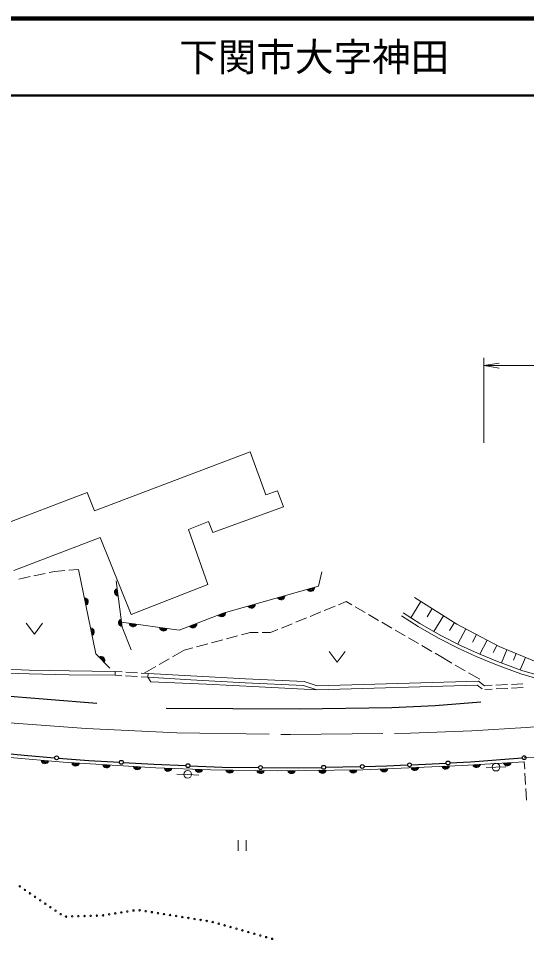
# Model space of a CAD drawing. Units: millimetres, scale not verified. Extents: x 40000 to 680000, y 20000 to 380000.
# Drawn here: x 384181 to 450046, y 260624 to 380000 of the extents above; entities that cross this region are included whole.
import ezdxf
from ezdxf.enums import TextEntityAlignment as Align

# ---------------------------------------------------------------- set-up
doc = ezdxf.new("R2010")
doc.units = ezdxf.units.MM
doc.header["$LTSCALE"] = 1000
doc.linetypes.add('CHAIN', pattern=[18.5, 12, -1.5, 3.5, -1.5])
for name, color, linetype, lineweight in [('M-BMK', 2, 'CHAIN', 13), ('M-STR-HTXT', 7, 'Continuous', 13), ('M-STR-STRC', 7, 'Continuous', 25), ('M-TTL', 2, 'Continuous', 140), ('M-TTL-LINE', 7, 'Continuous', 50), ('M-WORK', 1, 'Continuous', 13)]:
    doc.layers.add(name, color=color, linetype=linetype, lineweight=lineweight)
doc.layers.add('M-TTL-TXT', color=7, linetype='Continuous')
doc.styles.add('ＭＳ ゴシック', font='')
doc.styles.get('ＭＳ ゴシック').set_extended_font_data('MS Gothic')

# ---------------------------------------------------------------- blocks, each defined once
blk = doc.blocks.new('open_arrow')
at = {"color": 0, "linetype": 'Continuous', "lineweight": -2}
blk.add_lwpolyline([(7.5, 1.25), (0, 0), (7.5, -1.25)], dxfattribs=at)

msp = doc.modelspace()

# ---------------------------------------------------------------- linework, layer by layer
at = {"layer": 'M-BMK'}
for p, q in [((383011, 288693), (392974, 287974)), ((392974, 287974), (404696, 287414)), ((442970, 287676), (449977, 288129)), ((449977, 288129), (458635, 288768)), ((404696, 287414), (419429, 287201)), ((419429, 287201), (435000, 287374)), ((435000, 287374), (442970, 287676))]:
    msp.add_line(p, q, dxfattribs=at)
at = {"layer": 'M-STR-HTXT'}
for p, q in [((444500, 325000), (444500, 336000)), ((444500, 335000), (494421, 335000))]:
    msp.add_line(p, q, dxfattribs=at)
at = {"layer": 'M-STR-STRC'}
for p, q in [((381437, 292279), (394344, 291280)), ((438212, 290951), (444126, 291430)), ((403346, 290611), (420609, 290531)), ((420609, 290531), (432597, 290711)), ((432597, 290711), (438212, 290951)), ((381830, 284813), (384932, 284503)), ((384932, 284503), (388879, 284190)), ((389377, 284151), (393324, 283837)), ((442769, 283660), (449487, 284173)), ((393324, 283837), (397270, 283612)), ((397770, 283583), (401716, 283358)), ((401716, 283358), (405902, 283169)), ((406401, 283147), (410587, 282958)), ((410587, 282958), (415315, 282916)), ((420542, 282869), (423498, 282936)), ((423998, 282947), (428497, 283049)), ((428997, 283060), (431953, 283127)), ((431953, 283127), (434614, 283258)), ((435114, 283283), (439608, 283504)), ((440108, 283529), (442769, 283660)), ((415815, 282912), (420542, 282869))]:
    msp.add_line(p, q, dxfattribs=at)
for centre in [(389128, 284170), (449736, 284192), (397520, 283598), (406152, 283158), (415565, 282914), (423748, 282942), (428747, 283055), (434864, 283270), (439858, 283516)]:
    msp.add_circle(centre, 250, dxfattribs=at)
at = {"layer": 'M-TTL'}
msp.add_line((680000, 380000), (40000, 380000), dxfattribs=at)
at = {"layer": 'M-TTL-LINE'}
msp.add_line((40000, 370000), (680000, 370000), dxfattribs=at)
at = {"layer": 'M-WORK'}
for p, q in [((394039, 316179), (414206, 323852)), ((414206, 323852), (416249, 318240)), ((416249, 318240), (417758, 318796)), ((417758, 318796), (418540, 316712)), ((381331, 314101), (393107, 318550)), ((393107, 318550), (394039, 316179)), ((418540, 316712), (409386, 313369)), ((408818, 314790), (406225, 313777)), ((409386, 313369), (408818, 314790)), ((406225, 313777), (408711, 306642)), ((394769, 312725), (383607, 308462)), ((398801, 302770), (394769, 312725)), ((386191, 307766), (387659, 308077)), ((388148, 308180), (388904, 308340)), ((388904, 308340), (390197, 308442)), ((390695, 308481), (391988, 308582)), ((384235, 307352), (385702, 307663)), ((408711, 306642), (398801, 302770)), ((425680, 304025), (426657, 304425)), ((426657, 304425), (427387, 304001)), ((436360, 304423), (435053, 302332)), ((435512, 304953), (441013, 301516)), ((423829, 303268), (425217, 303836)), ((427819, 303750), (429116, 302996)), ((437824, 303509), (437171, 302463)), ((420127, 301753), (421515, 302321)), ((421978, 302511), (423366, 303079)), ((429549, 302745), (430846, 301991)), ((435992, 301207), (433817, 302580)), ((436224, 301593), (434058, 302960)), ((439288, 302594), (438019, 300562)), ((385204, 301610), (386254, 300210)), ((386254, 300210), (387304, 301610)), ((418275, 300996), (419664, 301564)), ((431278, 301740), (432575, 300987)), ((438639, 299687), (435992, 301207)), ((438853, 300083), (436224, 301593)), ((440711, 301705), (440076, 300689)), ((441013, 301516), (446501, 298586)), ((442178, 300895), (441129, 298930)), ((411144, 299596), (412593, 299981)), ((413077, 300109), (414198, 300407)), ((414198, 300407), (415267, 300407)), ((415767, 300407), (416835, 300407)), ((416835, 300407), (417813, 300807)), ((433007, 300735), (434304, 299982)), ((434736, 299731), (436033, 298977)), ((441286, 298346), (438639, 299687)), ((441481, 298751), (438853, 300083)), ((443553, 300160), (443029, 299178)), ((405673, 298143), (406794, 298440)), ((407278, 298569), (408727, 298954)), ((409211, 299082), (410660, 299467)), ((436466, 298726), (437763, 297972)), ((443684, 297739), (441481, 298751)), ((444929, 299426), (443966, 297622)), ((446192, 298751), (445710, 297849)), ((446501, 298586), (451297, 296615)), ((404161, 297269), (405673, 298143)), ((424451, 297968), (425501, 296568)), ((425501, 296568), (426551, 297968)), ((438195, 297721), (438925, 297297)), ((438925, 297297), (440374, 296458)), ((443503, 297326), (441286, 298346)), ((446131, 296236), (443503, 297326)), ((446295, 296655), (443684, 297739)), ((447500, 298175), (446799, 296470)), ((448694, 297684), (448344, 296832)), ((402430, 296268), (403728, 297018)), ((440807, 296207), (442105, 295456)), ((449297, 295073), (446131, 296236)), ((449438, 295501), (446295, 296655)), ((449888, 297194), (449224, 295579)), ((385564, 295053), (378554, 295311)), ((385578, 295553), (378572, 295810)), ((390739, 294946), (385564, 295053)), ((390747, 295446), (385578, 295553)), ((396727, 294874), (390739, 294946)), ((396733, 295374), (390747, 295446)), ((396733, 295374), (396703, 294875)), ((397581, 294821), (396703, 294875)), ((397611, 295320), (396733, 295374)), ((399607, 295197), (398110, 295289)), ((400984, 295113), (400106, 295167)), ((400485, 295144), (401997, 296018)), ((400984, 295113), (400957, 294614)), ((406540, 294805), (400984, 295113)), ((442538, 295205), (443987, 294366)), ((452913, 294003), (449297, 295073)), ((453041, 294435), (449438, 295501)), ((399577, 294698), (398080, 294790)), ((400954, 294614), (400076, 294668)), ((400954, 294614), (401356, 294006)), ((406512, 294306), (400957, 294614)), ((401356, 294006), (408575, 293713)), ((413575, 293906), (406512, 294306)), ((413600, 294406), (406540, 294805)), ((408575, 293713), (415395, 293366)), ((421128, 293563), (413575, 293906)), ((421219, 294059), (413600, 294406)), ((422924, 293500), (421219, 294059)), ((443820, 294104), (422924, 293500)), ((444605, 293522), (443820, 294104)), ((447577, 293676), (446079, 293598)), ((449574, 293780), (448076, 293702)), ((415395, 293366), (422851, 292998)), ((422851, 292998), (421128, 293563)), ((443661, 293599), (422851, 292998)), ((444308, 293120), (443661, 293599)), ((445580, 293573), (444605, 293522)), ((445606, 293073), (444631, 293023)), ((447603, 293177), (446105, 293099)), ((449600, 293280), (448102, 293203)), ((449736, 284192), (451370, 284240)), ((444800, 282902), (446078, 282973)), ((446078, 282973), (447375, 283009)), ((449744, 283656), (449800, 282701)), ((404719, 282076), (406131, 282032)), ((406131, 282032), (407560, 281934)), ((449829, 282201), (449915, 280704)), ((449944, 280205), (450031, 278707)), ((412654, 273512), (412654, 272112)), ((413704, 272112), (413704, 273512))]:
    msp.add_line(p, q, dxfattribs=at)
for points in [[(396015, 295816), (394203, 297646), (391988, 308582)], [(397536, 301772), (405030, 300716), (410704, 302914), (423092, 306431), (423492, 308269)], [(396836, 307125), (397622, 301107), (398786, 298185)], [(372872, 278439), (374169, 279405), (372499, 282762), (374702, 285035), (383116, 284216), (389989, 283603), (401977, 282884), (409117, 282617), (417722, 282511), (428831, 282617), (441752, 283203), (449744, 283656)]]:
    msp.add_lwpolyline(points, dxfattribs=at)
for centre, radius in [((446078, 282973), 500), ((406131, 282032), 500), ((384357, 267512), 100), ((385019, 267063), 100), ((385681, 266614), 100), ((386343, 266165), 100), ((387005, 265715), 100), ((387667, 265266), 100), ((388329, 264817), 100), ((388991, 264368), 100), ((389653, 263918), 100), ((394351, 263730), 100), ((395150, 263764), 100), ((395940, 263889), 100), ((396730, 264015), 100), ((397520, 264141), 100), ((398310, 264267), 100), ((399100, 264393), 100), ((399890, 264427), 100), ((400680, 264301), 100), ((401470, 264176), 100), ((402260, 264050), 100), ((403050, 263925), 100), ((403841, 263799), 100), ((390353, 263601), 100), ((391153, 263627), 100), ((391952, 263652), 100), ((392752, 263678), 100), ((393551, 263704), 100), ((404631, 263673), 100), ((405421, 263548), 100), ((406211, 263422), 100), ((407001, 263297), 100), ((407791, 263171), 100), ((408581, 263045), 100), ((409366, 262894), 100), ((410136, 262677), 100), ((410906, 262460), 100), ((411676, 262243), 100), ((412446, 262026), 100), ((413216, 261809), 100), ((413986, 261592), 100), ((414756, 261375), 100), ((415526, 261158), 100), ((416296, 260941), 100), ((417066, 260724), 100)]:
    msp.add_circle(centre, radius, dxfattribs=at)
for centre, radius, start, end in [((397142, 305653), 512, 110.11992, 264.75916), ((397142, 305653), 410, 113.36522, 261.51386), ((397142, 305653), 308, 118.89967, 255.97941), ((397142, 305653), 205, 130.72293, 244.15615), ((422070, 306257), 512, 208.52809, 3.16732), ((422070, 306257), 410, 211.77338, 359.92202), ((422070, 306257), 308, 217.30783, 354.38758), ((422070, 306257), 205, 229.13109, 342.56432), ((392718, 304411), 512, 294.1334, 88.77263), ((392718, 304411), 410, 297.3787, 85.52734), ((392718, 304411), 308, 302.91314, 79.99289), ((392718, 304411), 205, 314.7364, 68.16963), ((418222, 305165), 512, 208.52809, 3.16732), ((418222, 305165), 410, 211.77338, 359.92202), ((418222, 305165), 308, 217.30783, 354.38758), ((418222, 305165), 205, 229.13109, 342.56432), ((414374, 304073), 512, 208.52809, 3.16732), ((414374, 304073), 410, 211.77338, 359.92202), ((414374, 304073), 308, 217.30783, 354.38758), ((414374, 304073), 205, 229.13109, 342.56432), ((397660, 301686), 512, 110.11992, 264.75916), ((397660, 301686), 410, 113.36522, 261.51386), ((410520, 302963), 512, 213.85296, 8.4922), ((410520, 302963), 410, 217.09826, 5.2469), ((410520, 302963), 308, 222.63271, 359.71245), ((410520, 302963), 205, 234.45597, 347.88919), ((393512, 300491), 512, 294.1334, 88.77263), ((393512, 300491), 410, 297.3787, 85.52734), ((397660, 301686), 308, 118.89967, 255.97941), ((397660, 301686), 205, 130.72293, 244.15615), ((399037, 301674), 512, 184.6611, 339.30033), ((399037, 301674), 410, 187.9064, 336.05504), ((399037, 301674), 308, 193.44084, 330.52059), ((399037, 301674), 205, 205.26411, 318.69733), ((402997, 301116), 512, 184.6611, 339.30033), ((402997, 301116), 410, 187.9064, 336.05504), ((402997, 301116), 308, 193.44084, 330.52059), ((402997, 301116), 205, 205.26411, 318.69733), ((406791, 301519), 512, 213.85296, 8.4922), ((406791, 301519), 410, 217.09826, 5.2469), ((406791, 301519), 308, 222.63271, 359.71245), ((406791, 301519), 205, 234.45597, 347.88919), ((393512, 300491), 308, 302.91314, 79.99289), ((393512, 300491), 205, 314.7364, 68.16963), ((394880, 296803), 512, 327.40089, 122.04013), ((394880, 296803), 410, 330.64619, 118.79483), ((394880, 296803), 308, 336.18064, 113.26038), ((394880, 296803), 205, 348.0039, 101.43712), ((387623, 283927), 512, 187.58609, 342.22532), ((387623, 283927), 410, 190.83138, 338.98002), ((387623, 283927), 308, 196.36583, 333.44558), ((387623, 283927), 205, 208.18909, 321.62231), ((391607, 283619), 512, 189.24675, 343.88599), ((391607, 283619), 410, 192.49205, 340.64069), ((391607, 283619), 308, 198.0265, 335.10624), ((391607, 283619), 205, 209.84976, 323.28298), ((395600, 283379), 512, 189.24675, 343.88599), ((395600, 283379), 410, 192.49205, 340.64069), ((395600, 283379), 308, 198.0265, 335.10624), ((395600, 283379), 205, 209.84976, 323.28298), ((399593, 283140), 512, 189.24675, 343.88599), ((399593, 283140), 410, 192.49205, 340.64069), ((399593, 283140), 308, 198.0265, 335.10624), ((399593, 283140), 205, 209.84976, 323.28298), ((435564, 283035), 512, 195.27759, 349.91682), ((435564, 283035), 410, 198.52288, 346.67152), ((435564, 283035), 308, 204.05733, 341.13708), ((435564, 283035), 205, 215.88059, 329.31381), ((439560, 283217), 512, 195.27759, 349.91682), ((439560, 283217), 410, 198.52288, 346.67152), ((439560, 283217), 308, 204.05733, 341.13708), ((439560, 283217), 205, 215.88059, 329.31381), ((443553, 283418), 512, 195.92368, 350.56291), ((443553, 283418), 410, 199.16897, 347.31761), ((443553, 283418), 308, 204.70342, 341.78316), ((443553, 283418), 205, 216.52668, 329.9599), ((447547, 283645), 512, 195.92368, 350.56291), ((447547, 283645), 410, 199.16897, 347.31761), ((447547, 283645), 308, 204.70342, 341.78316), ((447547, 283645), 205, 216.52668, 329.9599), ((403585, 282936), 512, 190.54347, 345.18271), ((403585, 282936), 410, 193.78877, 341.93741), ((403585, 282936), 308, 199.32322, 336.40296), ((403585, 282936), 205, 211.14648, 324.5797), ((407582, 282787), 512, 190.54347, 345.18271), ((407582, 282787), 410, 193.78877, 341.93741), ((407582, 282787), 308, 199.32322, 336.40296), ((407582, 282787), 205, 211.14648, 324.5797), ((411578, 282699), 512, 191.97087, 346.61011), ((411578, 282699), 410, 195.21617, 343.36481), ((411578, 282699), 308, 200.75062, 337.83036), ((411578, 282699), 205, 212.57388, 326.0071), ((415578, 282650), 512, 191.97087, 346.61011), ((415578, 282650), 410, 195.21617, 343.36481), ((415578, 282650), 308, 200.75062, 337.83036), ((415578, 282650), 205, 212.57388, 326.0071), ((419575, 282641), 512, 193.22997, 347.8692), ((419575, 282641), 410, 196.47526, 344.6239), ((419575, 282641), 308, 202.00971, 339.08946), ((419575, 282641), 205, 213.83297, 327.26619), ((423575, 282679), 512, 193.22997, 347.8692), ((423575, 282679), 410, 196.47526, 344.6239), ((423575, 282679), 308, 202.00971, 339.08946), ((423575, 282679), 205, 213.83297, 327.26619), ((427575, 282718), 512, 193.22997, 347.8692), ((427575, 282718), 410, 196.47526, 344.6239), ((427575, 282718), 308, 202.00971, 339.08946), ((427575, 282718), 205, 213.83297, 327.26619), ((431568, 282854), 512, 195.27759, 349.91682), ((431568, 282854), 410, 198.52288, 346.67152), ((431568, 282854), 308, 204.05733, 341.13708), ((431568, 282854), 205, 215.88059, 329.31381)]:
    msp.add_arc(centre, radius, start, end, dxfattribs=at)

# ---------------------------------------------------------------- block references
at = {"layer": 'M-STR-HTXT', "xscale": 267, "yscale": 267}
msp.add_blockref('open_arrow', (444500, 335000), dxfattribs=at)

# ---------------------------------------------------------------- texts
at = {"layer": 'M-TTL-TXT', "style": 'ＭＳ ゴシック'}
msp.add_text('下関市大字神田', height=3666, dxfattribs=at).set_placement((405024, 375000), align=Align.MIDDLE_LEFT)

doc.saveas('drawing.dxf')
